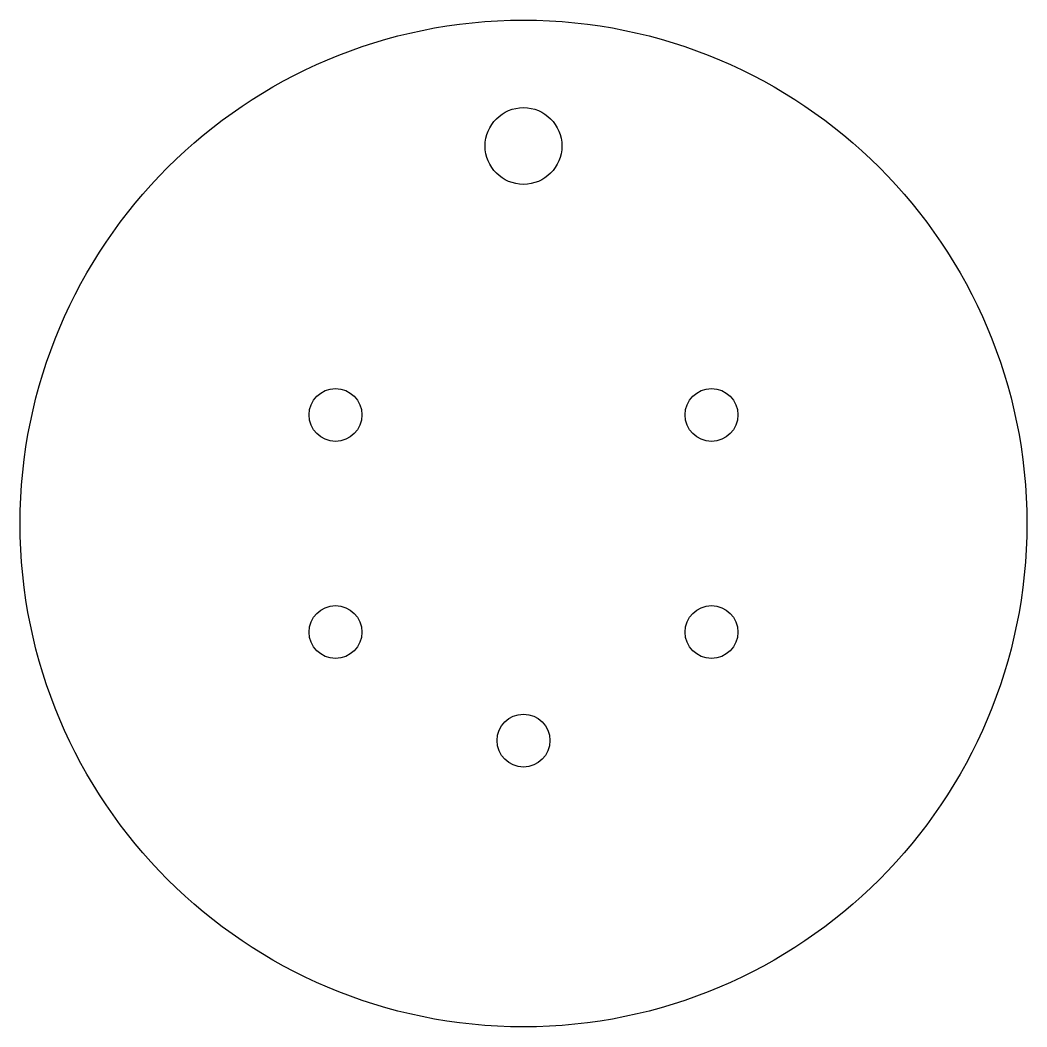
# Model space of a CAD drawing. Header units: millimetres. Extents: x -40 to 40, y -40 to 40.
import ezdxf

# ---------------------------------------------------------------- set-up
doc = ezdxf.new("R2010")
doc.units = ezdxf.units.MM

msp = doc.modelspace()

# ---------------------------------------------------------------- linework, layer by layer
at = {"color": 7, "linetype": 'Continuous', "lineweight": 25}
for centre, radius in [((0, 0), 40), ((0, 30), 3.05), ((-14.939, 8.625), 2.1), ((14.939, 8.625), 2.1), ((-14.939, -8.625), 2.1), ((14.939, -8.625), 2.1), ((0, -17.25), 2.1)]:
    msp.add_circle(centre, radius, dxfattribs=at)

doc.saveas('drawing.dxf')
